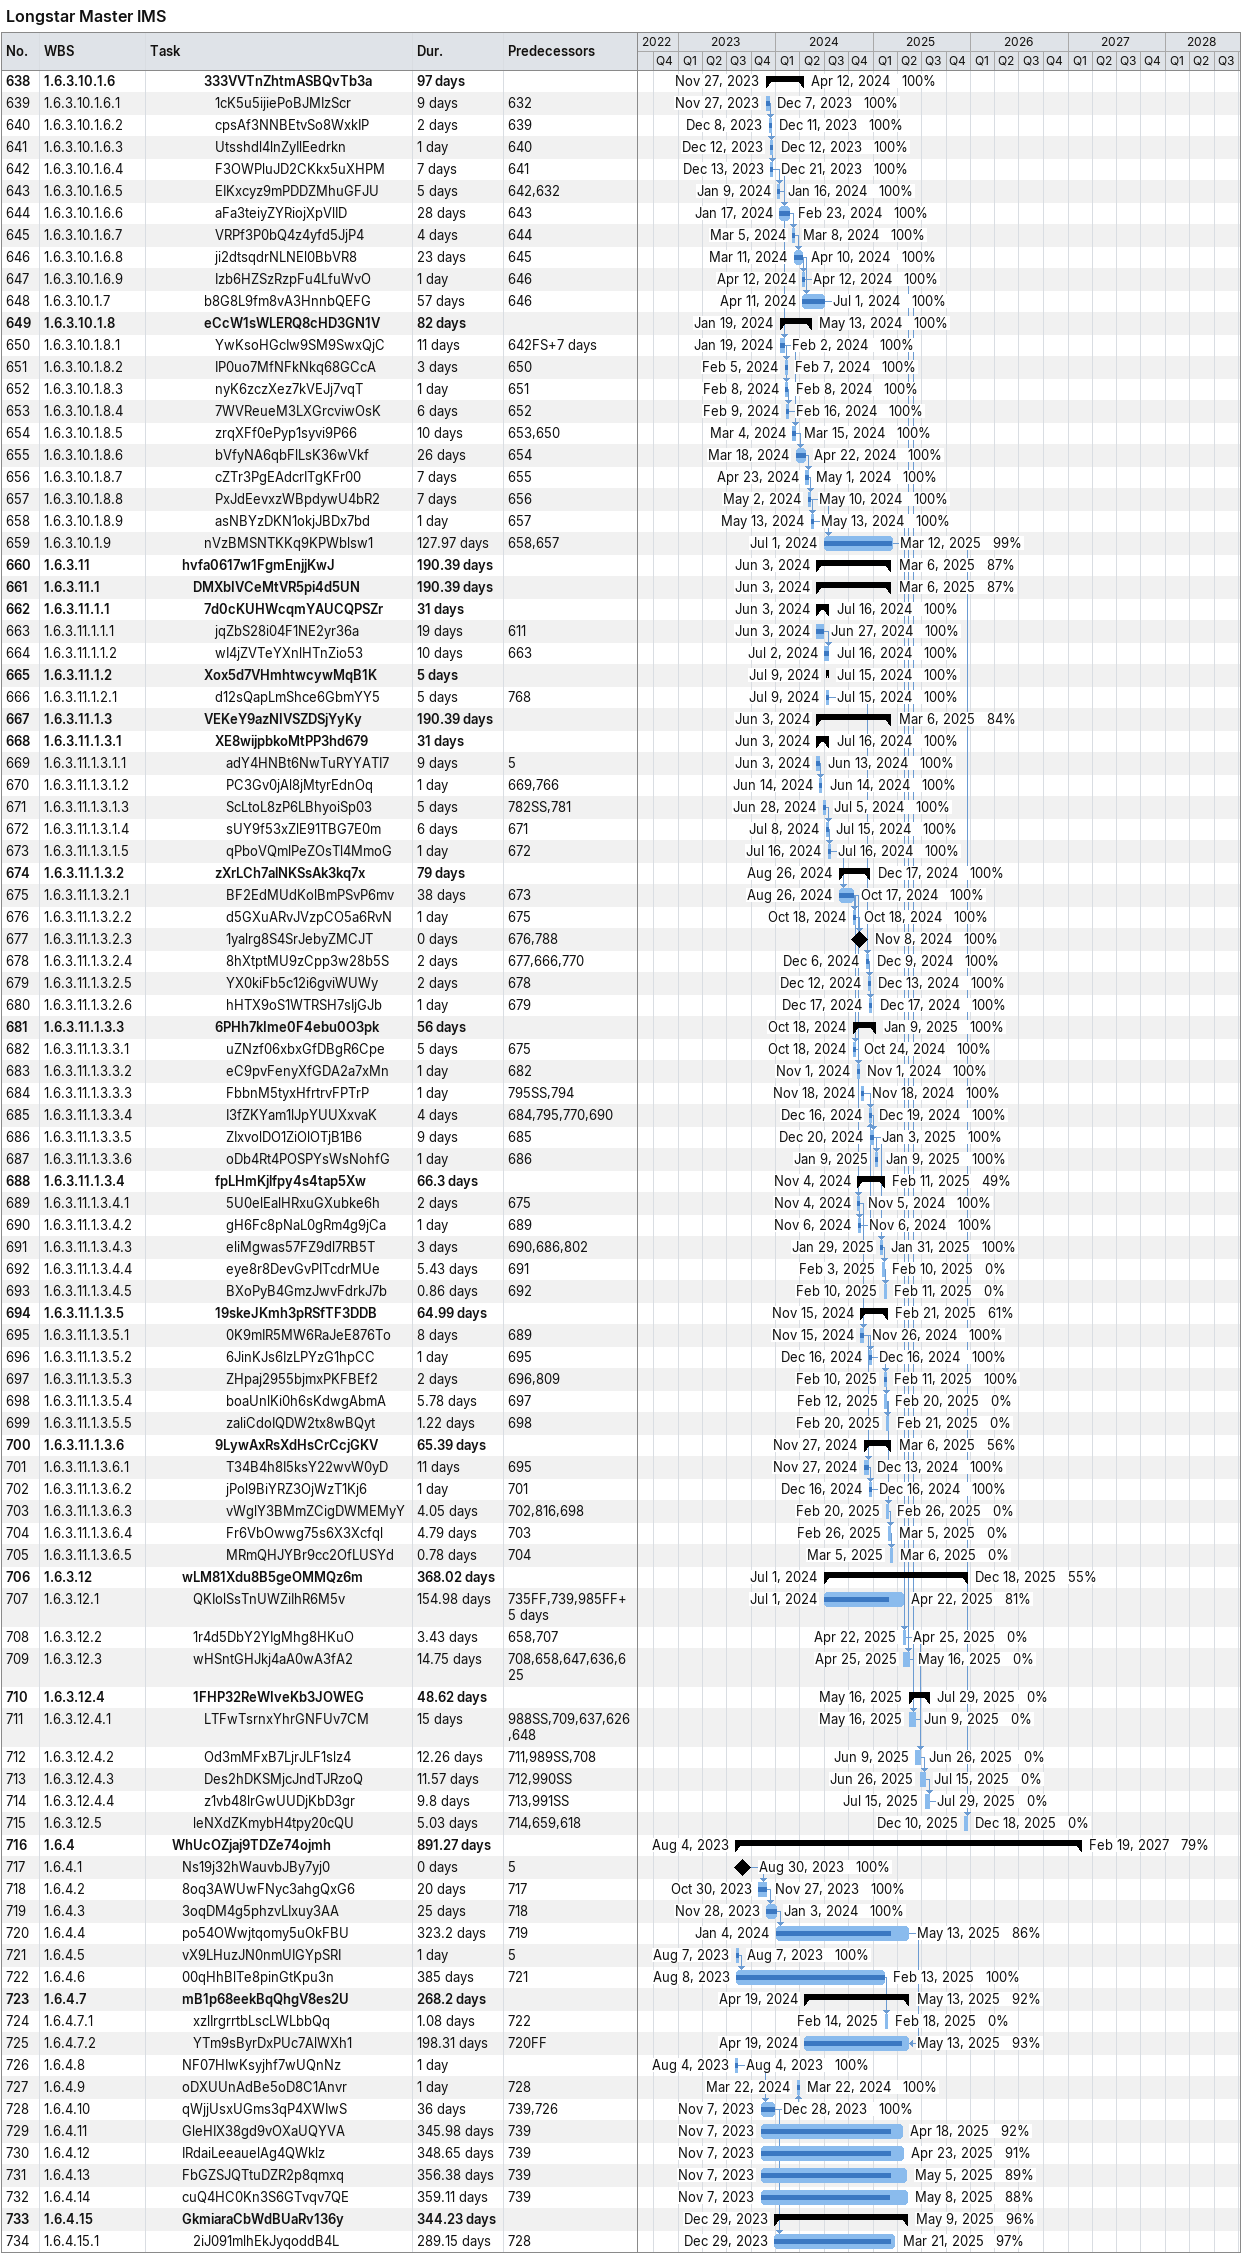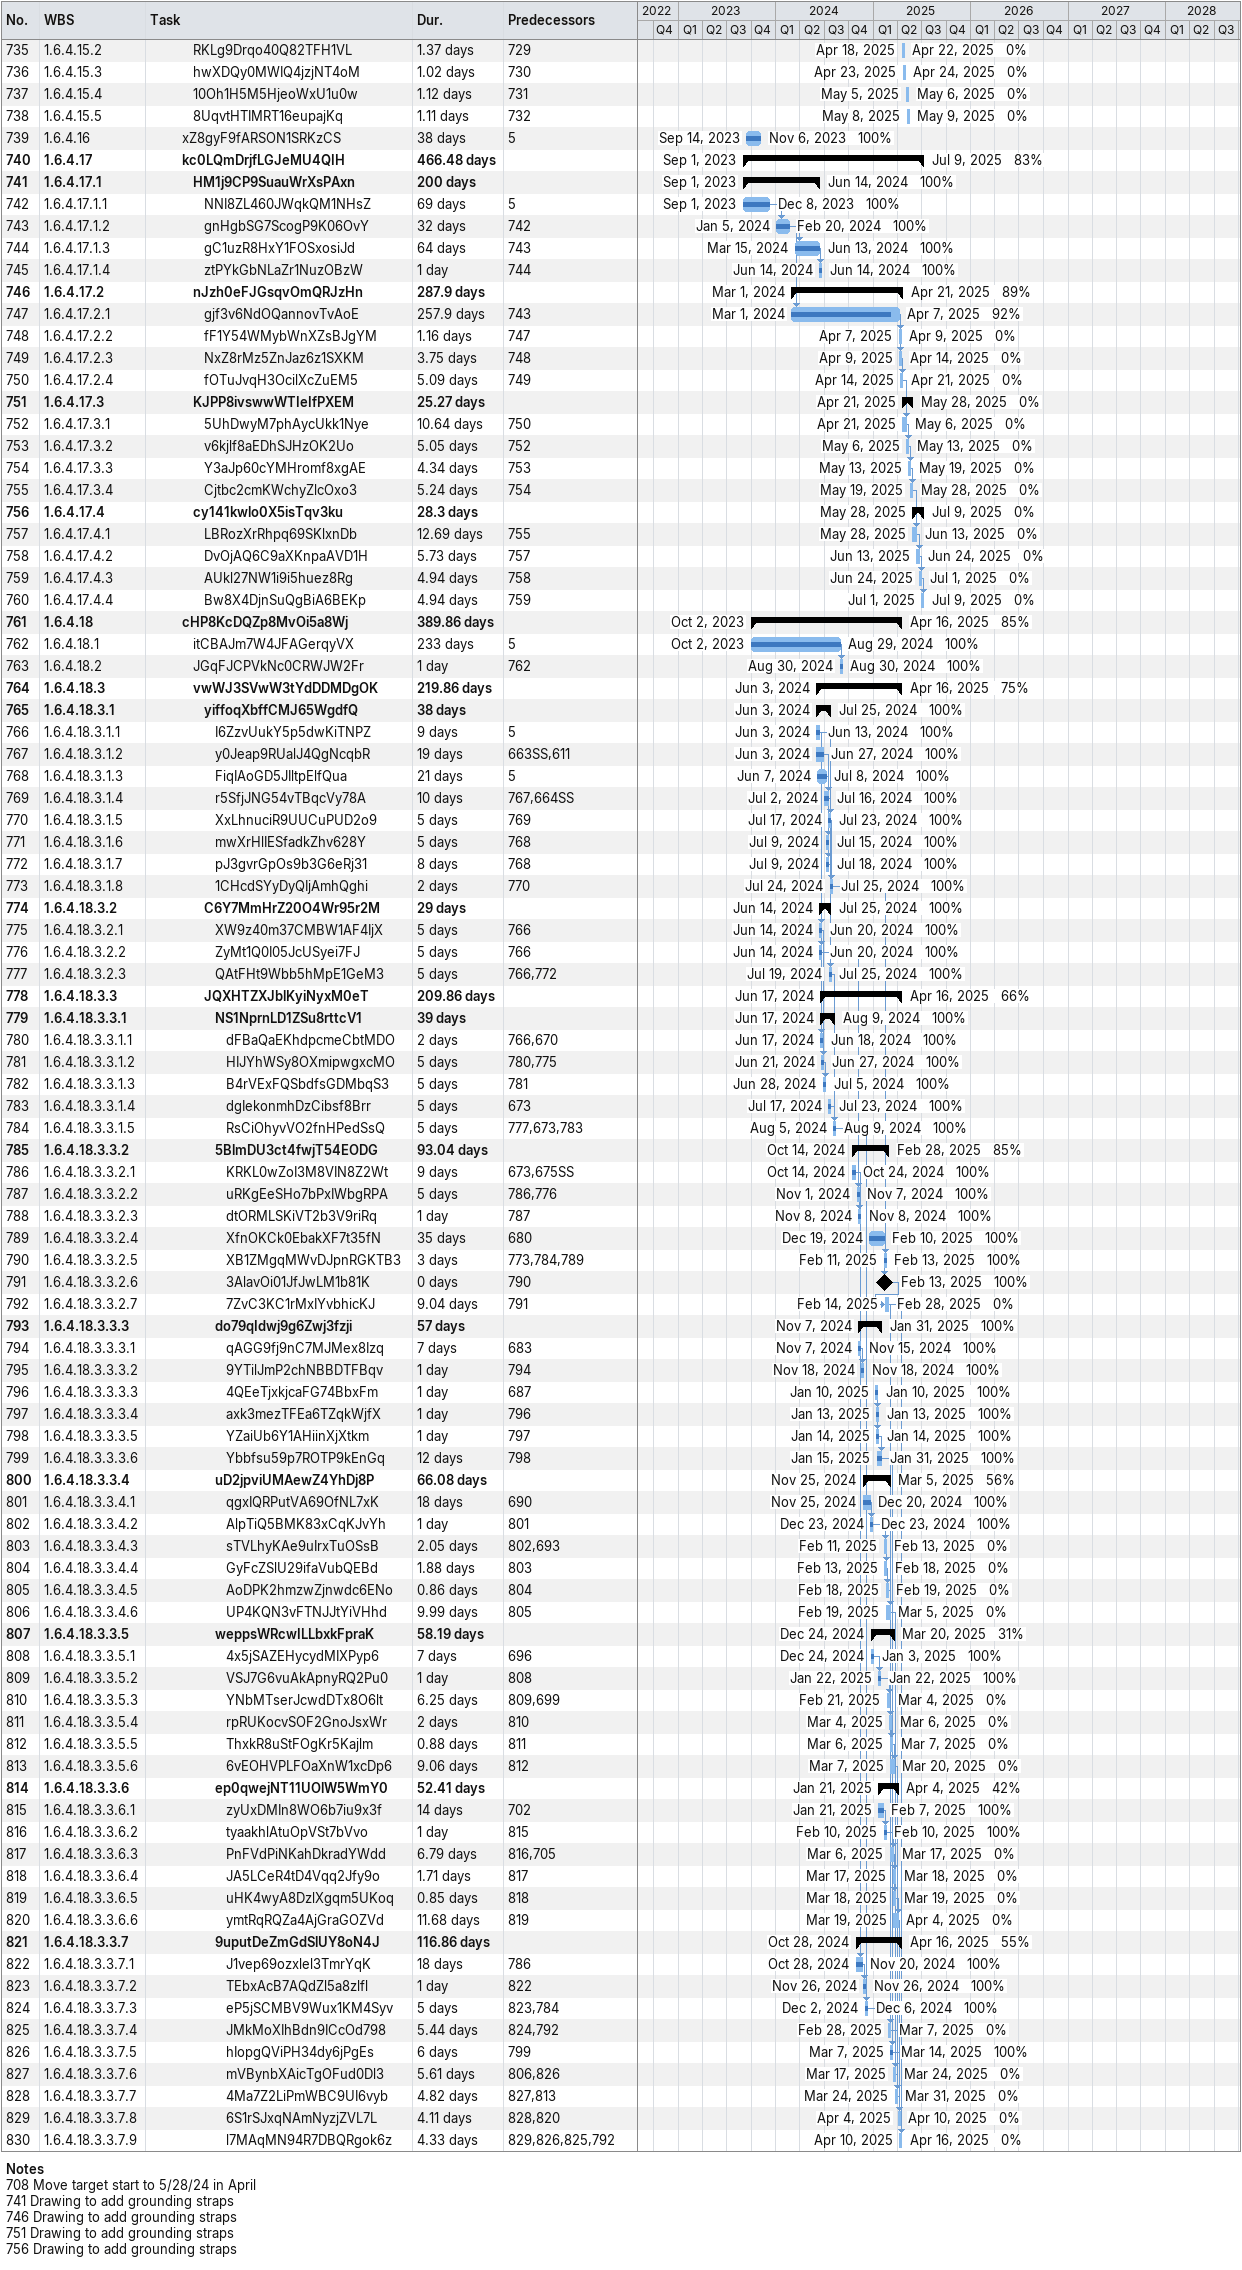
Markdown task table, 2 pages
Longstar Master IMS

| ID | WBS | Task | Duration | Start | Finish | Predecessors | % complete |
|---|---|---|---|---|---|---|---|
| 638 | 1.6.3.10.1.6 | **333VVTnZhtmASBQvTb3a** | 97d | 2023-11-27 | 2024-04-12 |  | 100 |
| 639 | 1.6.3.10.1.6.1 | 1cK5u5ijiePoBJMIzScr | 9d | 2023-11-27 | 2023-12-07 | 632 | 100 |
| 640 | 1.6.3.10.1.6.2 | cpsAf3NNBEtvSo8WxkIP | 2d | 2023-12-08 | 2023-12-11 | 639 | 100 |
| 641 | 1.6.3.10.1.6.3 | Utsshdl4lnZyIlEedrkn | 1d | 2023-12-12 | 2023-12-12 | 640 | 100 |
| 642 | 1.6.3.10.1.6.4 | F3OWPluJD2CKkx5uXHPM | 7d | 2023-12-13 | 2023-12-21 | 641 | 100 |
| 643 | 1.6.3.10.1.6.5 | EIKxcyz9mPDDZMhuGFJU | 5d | 2024-01-09 | 2024-01-16 | 642, 632 | 100 |
| 644 | 1.6.3.10.1.6.6 | aFa3teiyZYRiojXpVlID | 28d | 2024-01-17 | 2024-02-23 | 643 | 100 |
| 645 | 1.6.3.10.1.6.7 | VRPf3P0bQ4z4yfd5JjP4 | 4d | 2024-03-05 | 2024-03-08 | 644 | 100 |
| 646 | 1.6.3.10.1.6.8 | ji2dtsqdrNLNEl0BbVR8 | 23d | 2024-03-11 | 2024-04-10 | 645 | 100 |
| 647 | 1.6.3.10.1.6.9 | Izb6HZSzRzpFu4LfuWvO | 1d | 2024-04-12 | 2024-04-12 | 646 | 100 |
| 648 | 1.6.3.10.1.7 | b8G8L9fm8vA3HnnbQEFG | 57d | 2024-04-11 | 2024-07-01 | 646 | 100 |
| 649 | 1.6.3.10.1.8 | **eCcW1sWLERQ8cHD3GN1V** | 82d | 2024-01-19 | 2024-05-13 |  | 100 |
| 650 | 1.6.3.10.1.8.1 | YwKsoHGcIw9SM9SwxQjC | 11d | 2024-01-19 | 2024-02-02 | 642FS+7d | 100 |
| 651 | 1.6.3.10.1.8.2 | IP0uo7MfNFkNkq68GCcA | 3d | 2024-02-05 | 2024-02-07 | 650 | 100 |
| 652 | 1.6.3.10.1.8.3 | nyK6zczXez7kVEJj7vqT | 1d | 2024-02-08 | 2024-02-08 | 651 | 100 |
| 653 | 1.6.3.10.1.8.4 | 7WVReueM3LXGrcviwOsK | 6d | 2024-02-09 | 2024-02-16 | 652 | 100 |
| 654 | 1.6.3.10.1.8.5 | zrqXFf0ePyp1syvi9P66 | 10d | 2024-03-04 | 2024-03-15 | 653, 650 | 100 |
| 655 | 1.6.3.10.1.8.6 | bVfyNA6qbFlLsK36wVkf | 26d | 2024-03-18 | 2024-04-22 | 654 | 100 |
| 656 | 1.6.3.10.1.8.7 | cZTr3PgEAdcrITgKFr00 | 7d | 2024-04-23 | 2024-05-01 | 655 | 100 |
| 657 | 1.6.3.10.1.8.8 | PxJdEevxzWBpdywU4bR2 | 7d | 2024-05-02 | 2024-05-10 | 656 | 100 |
| 658 | 1.6.3.10.1.8.9 | asNBYzDKN1okjJBDx7bd | 1d | 2024-05-13 | 2024-05-13 | 657 | 100 |
| 659 | 1.6.3.10.1.9 | nVzBMSNTKKq9KPWblsw1 | 127.97d | 2024-07-01 | 2025-03-12 | 658, 657 | 99 |
| 660 | 1.6.3.11 | **hvfa0617w1FgmEnjjKwJ** | 190.39d | 2024-06-03 | 2025-03-06 |  | 87 |
| 661 | 1.6.3.11.1 | **DMXbIVCeMtVR5pi4d5UN** | 190.39d | 2024-06-03 | 2025-03-06 |  | 87 |
| 662 | 1.6.3.11.1.1 | **7d0cKUHWcqmYAUCQPSZr** | 31d | 2024-06-03 | 2024-07-16 |  | 100 |
| 663 | 1.6.3.11.1.1.1 | jqZbS28i04F1NE2yr36a | 19d | 2024-06-03 | 2024-06-27 | 611 | 100 |
| 664 | 1.6.3.11.1.1.2 | wI4jZVTeYXnlHTnZio53 | 10d | 2024-07-02 | 2024-07-16 | 663 | 100 |
| 665 | 1.6.3.11.1.2 | **Xox5d7VHmhtwcywMqB1K** | 5d | 2024-07-09 | 2024-07-15 |  | 100 |
| 666 | 1.6.3.11.1.2.1 | d12sQapLmShce6GbmYY5 | 5d | 2024-07-09 | 2024-07-15 | 768 | 100 |
| 667 | 1.6.3.11.1.3 | **VEKeY9azNIVSZDSjYyKy** | 190.39d | 2024-06-03 | 2025-03-06 |  | 84 |
| 668 | 1.6.3.11.1.3.1 | **XE8wijpbkoMtPP3hd679** | 31d | 2024-06-03 | 2024-07-16 |  | 100 |
| 669 | 1.6.3.11.1.3.1.1 | adY4HNBt6NwTuRYYATI7 | 9d | 2024-06-03 | 2024-06-13 | 5 | 100 |
| 670 | 1.6.3.11.1.3.1.2 | PC3Gv0jAl8jMtyrEdnOq | 1d | 2024-06-14 | 2024-06-14 | 669, 766 | 100 |
| 671 | 1.6.3.11.1.3.1.3 | ScLtoL8zP6LBhyoiSp03 | 5d | 2024-06-28 | 2024-07-05 | 782SS, 781 | 100 |
| 672 | 1.6.3.11.1.3.1.4 | sUY9f53xZlE91TBG7E0m | 6d | 2024-07-08 | 2024-07-15 | 671 | 100 |
| 673 | 1.6.3.11.1.3.1.5 | qPboVQmlPeZOsTl4MmoG | 1d | 2024-07-16 | 2024-07-16 | 672 | 100 |
| 674 | 1.6.3.11.1.3.2 | **zXrLCh7alNKSsAk3kq7x** | 79d | 2024-08-26 | 2024-12-17 |  | 100 |
| 675 | 1.6.3.11.1.3.2.1 | BF2EdMUdKolBmPSvP6mv | 38d | 2024-08-26 | 2024-10-17 | 673 | 100 |
| 676 | 1.6.3.11.1.3.2.2 | d5GXuARvJVzpCO5a6RvN | 1d | 2024-10-18 | 2024-10-18 | 675 | 100 |
| 677 | 1.6.3.11.1.3.2.3 | 1yalrg8S4SrJebyZMCJT | 0d | 2024-11-08 | 2024-11-08 | 676, 788 | 100 |
| 678 | 1.6.3.11.1.3.2.4 | 8hXtptMU9zCpp3w28b5S | 2d | 2024-12-06 | 2024-12-09 | 677, 666, 770 | 100 |
| 679 | 1.6.3.11.1.3.2.5 | YX0kiFb5c12i6gviWUWy | 2d | 2024-12-12 | 2024-12-13 | 678 | 100 |
| 680 | 1.6.3.11.1.3.2.6 | hHTX9oS1WTRSH7sIjGJb | 1d | 2024-12-17 | 2024-12-17 | 679 | 100 |
| 681 | 1.6.3.11.1.3.3 | **6PHh7kIme0F4ebu0O3pk** | 56d | 2024-10-18 | 2025-01-09 |  | 100 |
| 682 | 1.6.3.11.1.3.3.1 | uZNzf06xbxGfDBgR6Cpe | 5d | 2024-10-18 | 2024-10-24 | 675 | 100 |
| 683 | 1.6.3.11.1.3.3.2 | eC9pvFenyXfGDA2a7xMn | 1d | 2024-11-01 | 2024-11-01 | 682 | 100 |
| 684 | 1.6.3.11.1.3.3.3 | FbbnM5tyxHfrtrvFPTrP | 1d | 2024-11-18 | 2024-11-18 | 795SS, 794 | 100 |
| 685 | 1.6.3.11.1.3.3.4 | I3fZKYam1lJpYUUXxvaK | 4d | 2024-12-16 | 2024-12-19 | 684, 795, 770, 690 | 100 |
| 686 | 1.6.3.11.1.3.3.5 | ZIxvolDO1ZiOlOTjB1B6 | 9d | 2024-12-20 | 2025-01-03 | 685 | 100 |
| 687 | 1.6.3.11.1.3.3.6 | oDb4Rt4POSPYsWsNohfG | 1d | 2025-01-09 | 2025-01-09 | 686 | 100 |
| 688 | 1.6.3.11.1.3.4 | **fpLHmKjlfpy4s4tap5Xw** | 66.3d | 2024-11-04 | 2025-02-11 |  | 49 |
| 689 | 1.6.3.11.1.3.4.1 | 5U0elEalHRxuGXubke6h | 2d | 2024-11-04 | 2024-11-05 | 675 | 100 |
| 690 | 1.6.3.11.1.3.4.2 | gH6Fc8pNaL0gRm4g9jCa | 1d | 2024-11-06 | 2024-11-06 | 689 | 100 |
| 691 | 1.6.3.11.1.3.4.3 | eliMgwas57FZ9dl7RB5T | 3d | 2025-01-29 | 2025-01-31 | 690, 686, 802 | 100 |
| 692 | 1.6.3.11.1.3.4.4 | eye8r8DevGvPITcdrMUe | 5.43d | 2025-02-03 | 2025-02-10 | 691 | 0 |
| 693 | 1.6.3.11.1.3.4.5 | BXoPyB4GmzJwvFdrkJ7b | 0.86d | 2025-02-10 | 2025-02-11 | 692 | 0 |
| 694 | 1.6.3.11.1.3.5 | **19skeJKmh3pRSfTF3DDB** | 64.99d | 2024-11-15 | 2025-02-21 |  | 61 |
| 695 | 1.6.3.11.1.3.5.1 | 0K9mIR5MW6RaJeE876To | 8d | 2024-11-15 | 2024-11-26 | 689 | 100 |
| 696 | 1.6.3.11.1.3.5.2 | 6JinKJs6IzLPYzG1hpCC | 1d | 2024-12-16 | 2024-12-16 | 695 | 100 |
| 697 | 1.6.3.11.1.3.5.3 | ZHpaj2955bjmxPKFBEf2 | 2d | 2025-02-10 | 2025-02-11 | 696, 809 | 100 |
| 698 | 1.6.3.11.1.3.5.4 | boaUnlKi0h6sKdwgAbmA | 5.78d | 2025-02-12 | 2025-02-20 | 697 | 0 |
| 699 | 1.6.3.11.1.3.5.5 | zaliCdoIQDW2tx8wBQyt | 1.22d | 2025-02-20 | 2025-02-21 | 698 | 0 |
| 700 | 1.6.3.11.1.3.6 | **9LywAxRsXdHsCrCcjGKV** | 65.39d | 2024-11-27 | 2025-03-06 |  | 56 |
| 701 | 1.6.3.11.1.3.6.1 | T34B4h8I5ksY22wvW0yD | 11d | 2024-11-27 | 2024-12-13 | 695 | 100 |
| 702 | 1.6.3.11.1.3.6.2 | jPol9BiYRZ3OjWzT1Kj6 | 1d | 2024-12-16 | 2024-12-16 | 701 | 100 |
| 703 | 1.6.3.11.1.3.6.3 | vWglY3BMmZCigDWMEMyY | 4.05d | 2025-02-20 | 2025-02-26 | 702, 816, 698 | 0 |
| 704 | 1.6.3.11.1.3.6.4 | Fr6VbOwwg75s6X3Xcfql | 4.79d | 2025-02-26 | 2025-03-05 | 703 | 0 |
| 705 | 1.6.3.11.1.3.6.5 | MRmQHJYBr9cc2OfLUSYd | 0.78d | 2025-03-05 | 2025-03-06 | 704 | 0 |
| 706 | 1.6.3.12 | **wLM81Xdu8B5geOMMQz6m** | 368.02d | 2024-07-01 | 2025-12-18 |  | 55 |
| 707 | 1.6.3.12.1 | QKIolSsTnUWZiIhR6M5v | 154.98d | 2024-07-01 | 2025-04-22 | 735FF, 739, 985FF+5d | 81 |
| 708 | 1.6.3.12.2 | 1r4d5DbY2YIgMhg8HKuO | 3.43d | 2025-04-22 | 2025-04-25 | 658, 707 | 0 |
| 709 | 1.6.3.12.3 | wHSntGHJkj4aA0wA3fA2 | 14.75d | 2025-04-25 | 2025-05-16 | 708, 658, 647, 636, 625 | 0 |
| 710 | 1.6.3.12.4 | **1FHP32ReWIveKb3JOWEG** | 48.62d | 2025-05-16 | 2025-07-29 |  | 0 |
| 711 | 1.6.3.12.4.1 | LTFwTsrnxYhrGNFUv7CM | 15d | 2025-05-16 | 2025-06-09 | 988SS, 709, 637, 626, 648 | 0 |
| 712 | 1.6.3.12.4.2 | Od3mMFxB7LjrJLF1slz4 | 12.26d | 2025-06-09 | 2025-06-26 | 711, 989SS, 708 | 0 |
| 713 | 1.6.3.12.4.3 | Des2hDKSMjcJndTJRzoQ | 11.57d | 2025-06-26 | 2025-07-15 | 712, 990SS | 0 |
| 714 | 1.6.3.12.4.4 | z1vb48lrGwUUDjKbD3gr | 9.8d | 2025-07-15 | 2025-07-29 | 713, 991SS | 0 |
| 715 | 1.6.3.12.5 | leNXdZKmybH4tpy20cQU | 5.03d | 2025-12-10 | 2025-12-18 | 714, 659, 618 | 0 |
| 716 | 1.6.4 | **WhUcOZjaj9TDZe74ojmh** | 891.27d | 2023-08-04 | 2027-02-19 |  | 79 |
| 717 | 1.6.4.1 | Ns19j32hWauvbJBy7yj0 | 0d | 2023-08-30 | 2023-08-30 | 5 | 100 |
| 718 | 1.6.4.2 | 8oq3AWUwFNyc3ahgQxG6 | 20d | 2023-10-30 | 2023-11-27 | 717 | 100 |
| 719 | 1.6.4.3 | 3oqDM4g5phzvLIxuy3AA | 25d | 2023-11-28 | 2024-01-03 | 718 | 100 |
| 720 | 1.6.4.4 | po54OWwjtqomy5uOkFBU | 323.2d | 2024-01-04 | 2025-05-13 | 719 | 86 |
| 721 | 1.6.4.5 | vX9LHuzJN0nmUIGYpSRI | 1d | 2023-08-07 | 2023-08-07 | 5 | 100 |
| 722 | 1.6.4.6 | 00qHhBlTe8pinGtKpu3n | 385d | 2023-08-08 | 2025-02-13 | 721 | 100 |
| 723 | 1.6.4.7 | **mB1p68eekBqQhgV8es2U** | 268.2d | 2024-04-19 | 2025-05-13 |  | 92 |
| 724 | 1.6.4.7.1 | xzlIrgrrtbLscLWLbbQq | 1.08d | 2025-02-14 | 2025-02-18 | 722 | 0 |
| 725 | 1.6.4.7.2 | YTm9sByrDxPUc7AlWXh1 | 198.31d | 2024-04-19 | 2025-05-13 | 720FF | 93 |
| 726 | 1.6.4.8 | NF07HIwKsyjhf7wUQnNz | 1d | 2023-08-04 | 2023-08-04 |  | 100 |
| 727 | 1.6.4.9 | oDXUUnAdBe5oD8C1Anvr | 1d | 2024-03-22 | 2024-03-22 | 728 | 100 |
| 728 | 1.6.4.10 | qWjjUsxUGms3qP4XWIwS | 36d | 2023-11-07 | 2023-12-28 | 739, 726 | 100 |
| 729 | 1.6.4.11 | GleHIX38gd9vOXaUQYVA | 345.98d | 2023-11-07 | 2025-04-18 | 739 | 92 |
| 730 | 1.6.4.12 | IRdaiLeeauelAg4QWklz | 348.65d | 2023-11-07 | 2025-04-23 | 739 | 91 |
| 731 | 1.6.4.13 | FbGZSJQTtuDZR2p8qmxq | 356.38d | 2023-11-07 | 2025-05-05 | 739 | 89 |
| 732 | 1.6.4.14 | cuQ4HC0Kn3S6GTvqv7QE | 359.11d | 2023-11-07 | 2025-05-08 | 739 | 88 |
| 733 | 1.6.4.15 | **GkmiaraCbWdBUaRv136y** | 344.23d | 2023-12-29 | 2025-05-09 |  | 96 |
| 734 | 1.6.4.15.1 | 2iJ091mlhEkJyqoddB4L | 289.15d | 2023-12-29 | 2025-03-21 | 728 | 97 |
| 735 | 1.6.4.15.2 | RKLg9Drqo40Q82TFH1VL | 1.37d | 2025-04-18 | 2025-04-22 | 729 | 0 |
| 736 | 1.6.4.15.3 | hwXDQy0MWIQ4jzjNT4oM | 1.02d | 2025-04-23 | 2025-04-24 | 730 | 0 |
| 737 | 1.6.4.15.4 | 10Oh1H5M5HjeoWxU1u0w | 1.12d | 2025-05-05 | 2025-05-06 | 731 | 0 |
| 738 | 1.6.4.15.5 | 8UqvtHTIMRT16eupajKq | 1.11d | 2025-05-08 | 2025-05-09 | 732 | 0 |
| 739 | 1.6.4.16 | xZ8gyF9fARSON1SRKzCS | 38d | 2023-09-14 | 2023-11-06 | 5 | 100 |
| 740 | 1.6.4.17 | **kc0LQmDrjfLGJeMU4QIH** | 466.48d | 2023-09-01 | 2025-07-09 |  | 83 |
| 741 | 1.6.4.17.1 | **HM1j9CP9SuauWrXsPAxn** | 200d | 2023-09-01 | 2024-06-14 |  | 100 |
| 742 | 1.6.4.17.1.1 | NNI8ZL460JWqkQM1NHsZ | 69d | 2023-09-01 | 2023-12-08 | 5 | 100 |
| 743 | 1.6.4.17.1.2 | gnHgbSG7ScogP9K06OvY | 32d | 2024-01-05 | 2024-02-20 | 742 | 100 |
| 744 | 1.6.4.17.1.3 | gC1uzR8HxY1FOSxosiJd | 64d | 2024-03-15 | 2024-06-13 | 743 | 100 |
| 745 | 1.6.4.17.1.4 | ztPYkGbNLaZr1NuzOBzW | 1d | 2024-06-14 | 2024-06-14 | 744 | 100 |
| 746 | 1.6.4.17.2 | **nJzh0eFJGsqvOmQRJzHn** | 287.9d | 2024-03-01 | 2025-04-21 |  | 89 |
| 747 | 1.6.4.17.2.1 | gjf3v6NdOQannovTvAoE | 257.9d | 2024-03-01 | 2025-04-07 | 743 | 92 |
| 748 | 1.6.4.17.2.2 | fF1Y54WMybWnXZsBJgYM | 1.16d | 2025-04-07 | 2025-04-09 | 747 | 0 |
| 749 | 1.6.4.17.2.3 | NxZ8rMz5ZnJaz6z1SXKM | 3.75d | 2025-04-09 | 2025-04-14 | 748 | 0 |
| 750 | 1.6.4.17.2.4 | fOTuJvqH3OcilXcZuEM5 | 5.09d | 2025-04-14 | 2025-04-21 | 749 | 0 |
| 751 | 1.6.4.17.3 | **KJPP8ivswwWTIeIfPXEM** | 25.27d | 2025-04-21 | 2025-05-28 |  | 0 |
| 752 | 1.6.4.17.3.1 | 5UhDwyM7phAycUkk1Nye | 10.64d | 2025-04-21 | 2025-05-06 | 750 | 0 |
| 753 | 1.6.4.17.3.2 | v6kjlf8aEDhSJHzOK2Uo | 5.05d | 2025-05-06 | 2025-05-13 | 752 | 0 |
| 754 | 1.6.4.17.3.3 | Y3aJp60cYMHromf8xgAE | 4.34d | 2025-05-13 | 2025-05-19 | 753 | 0 |
| 755 | 1.6.4.17.3.4 | Cjtbc2cmKWchyZlcOxo3 | 5.24d | 2025-05-19 | 2025-05-28 | 754 | 0 |
| 756 | 1.6.4.17.4 | **cy141kwlo0X5isTqv3ku** | 28.3d | 2025-05-28 | 2025-07-09 |  | 0 |
| 757 | 1.6.4.17.4.1 | LBRozXrRhpq69SKlxnDb | 12.69d | 2025-05-28 | 2025-06-13 | 755 | 0 |
| 758 | 1.6.4.17.4.2 | DvOjAQ6C9aXKnpaAVD1H | 5.73d | 2025-06-13 | 2025-06-24 | 757 | 0 |
| 759 | 1.6.4.17.4.3 | AUkl27NW1i9i5huez8Rg | 4.94d | 2025-06-24 | 2025-07-01 | 758 | 0 |
| 760 | 1.6.4.17.4.4 | Bw8X4DjnSuQgBiA6BEKp | 4.94d | 2025-07-01 | 2025-07-09 | 759 | 0 |
| 761 | 1.6.4.18 | **cHP8KcDQZp8MvOi5a8Wj** | 389.86d | 2023-10-02 | 2025-04-16 |  | 85 |
| 762 | 1.6.4.18.1 | itCBAJm7W4JFAGerqyVX | 233d | 2023-10-02 | 2024-08-29 | 5 | 100 |
| 763 | 1.6.4.18.2 | JGqFJCPVkNc0CRWJW2Fr | 1d | 2024-08-30 | 2024-08-30 | 762 | 100 |
| 764 | 1.6.4.18.3 | **vwWJ3SVwW3tYdDDMDgOK** | 219.86d | 2024-06-03 | 2025-04-16 |  | 75 |
| 765 | 1.6.4.18.3.1 | **yiffoqXbffCMJ65WgdfQ** | 38d | 2024-06-03 | 2024-07-25 |  | 100 |
| 766 | 1.6.4.18.3.1.1 | I6ZzvUukY5p5dwKiTNPZ | 9d | 2024-06-03 | 2024-06-13 | 5 | 100 |
| 767 | 1.6.4.18.3.1.2 | y0Jeap9RUalJ4QgNcqbR | 19d | 2024-06-03 | 2024-06-27 | 663SS, 611 | 100 |
| 768 | 1.6.4.18.3.1.3 | FiqIAoGD5JIltpElfQua | 21d | 2024-06-07 | 2024-07-08 | 5 | 100 |
| 769 | 1.6.4.18.3.1.4 | r5SfjJNG54vTBqcVy78A | 10d | 2024-07-02 | 2024-07-16 | 767, 664SS | 100 |
| 770 | 1.6.4.18.3.1.5 | XxLhnuciR9UUCuPUD2o9 | 5d | 2024-07-17 | 2024-07-23 | 769 | 100 |
| 771 | 1.6.4.18.3.1.6 | mwXrHlIESfadkZhv628Y | 5d | 2024-07-09 | 2024-07-15 | 768 | 100 |
| 772 | 1.6.4.18.3.1.7 | pJ3gvrGpOs9b3G6eRj31 | 8d | 2024-07-09 | 2024-07-18 | 768 | 100 |
| 773 | 1.6.4.18.3.1.8 | 1CHcdSYyDyQIjAmhQghi | 2d | 2024-07-24 | 2024-07-25 | 770 | 100 |
| 774 | 1.6.4.18.3.2 | **C6Y7MmHrZ20O4Wr95r2M** | 29d | 2024-06-14 | 2024-07-25 |  | 100 |
| 775 | 1.6.4.18.3.2.1 | XW9z40m37CMBW1AF4IjX | 5d | 2024-06-14 | 2024-06-20 | 766 | 100 |
| 776 | 1.6.4.18.3.2.2 | ZyMt1Q0I05JcUSyei7FJ | 5d | 2024-06-14 | 2024-06-20 | 766 | 100 |
| 777 | 1.6.4.18.3.2.3 | QAtFHt9Wbb5hMpE1GeM3 | 5d | 2024-07-19 | 2024-07-25 | 766, 772 | 100 |
| 778 | 1.6.4.18.3.3 | **JQXHTZXJblKyiNyxM0eT** | 209.86d | 2024-06-17 | 2025-04-16 |  | 66 |
| 779 | 1.6.4.18.3.3.1 | **NS1NprnLD1ZSu8rttcV1** | 39d | 2024-06-17 | 2024-08-09 |  | 100 |
| 780 | 1.6.4.18.3.3.1.1 | dFBaQaEKhdpcmeCbtMDO | 2d | 2024-06-17 | 2024-06-18 | 766, 670 | 100 |
| 781 | 1.6.4.18.3.3.1.2 | HIJYhWSy8OXmipwgxcMO | 5d | 2024-06-21 | 2024-06-27 | 780, 775 | 100 |
| 782 | 1.6.4.18.3.3.1.3 | B4rVExFQSbdfsGDMbqS3 | 5d | 2024-06-28 | 2024-07-05 | 781 | 100 |
| 783 | 1.6.4.18.3.3.1.4 | dgIekonmhDzCibsf8Brr | 5d | 2024-07-17 | 2024-07-23 | 673 | 100 |
| 784 | 1.6.4.18.3.3.1.5 | RsCiOhyvVO2fnHPedSsQ | 5d | 2024-08-05 | 2024-08-09 | 777, 673, 783 | 100 |
| 785 | 1.6.4.18.3.3.2 | **5BlmDU3ct4fwjT54EODG** | 93.04d | 2024-10-14 | 2025-02-28 |  | 85 |
| 786 | 1.6.4.18.3.3.2.1 | KRKL0wZoI3M8VIN8Z2Wt | 9d | 2024-10-14 | 2024-10-24 | 673, 675SS | 100 |
| 787 | 1.6.4.18.3.3.2.2 | uRKgEeSHo7bPxIWbgRPA | 5d | 2024-11-01 | 2024-11-07 | 786, 776 | 100 |
| 788 | 1.6.4.18.3.3.2.3 | dtORMLSKiVT2b3V9riRq | 1d | 2024-11-08 | 2024-11-08 | 787 | 100 |
| 789 | 1.6.4.18.3.3.2.4 | XfnOKCk0EbakXF7t35fN | 35d | 2024-12-19 | 2025-02-10 | 680 | 100 |
| 790 | 1.6.4.18.3.3.2.5 | XB1ZMgqMWvDJpnRGKTB3 | 3d | 2025-02-11 | 2025-02-13 | 773, 784, 789 | 100 |
| 791 | 1.6.4.18.3.3.2.6 | 3AlavOi01JfJwLM1b81K | 0d | 2025-02-13 | 2025-02-13 | 790 | 100 |
| 792 | 1.6.4.18.3.3.2.7 | 7ZvC3KC1rMxIYvbhicKJ | 9.04d | 2025-02-14 | 2025-02-28 | 791 | 0 |
| 793 | 1.6.4.18.3.3.3 | **do79qIdwj9g6Zwj3fzji** | 57d | 2024-11-07 | 2025-01-31 |  | 100 |
| 794 | 1.6.4.18.3.3.3.1 | qAGG9fj9nC7MJMex8Izq | 7d | 2024-11-07 | 2024-11-15 | 683 | 100 |
| 795 | 1.6.4.18.3.3.3.2 | 9YTilJmP2chNBBDTFBqv | 1d | 2024-11-18 | 2024-11-18 | 794 | 100 |
| 796 | 1.6.4.18.3.3.3.3 | 4QEeTjxkjcaFG74BbxFm | 1d | 2025-01-10 | 2025-01-10 | 687 | 100 |
| 797 | 1.6.4.18.3.3.3.4 | axk3mezTFEa6TZqkWjfX | 1d | 2025-01-13 | 2025-01-13 | 796 | 100 |
| 798 | 1.6.4.18.3.3.3.5 | YZaiUb6Y1AHiinXjXtkm | 1d | 2025-01-14 | 2025-01-14 | 797 | 100 |
| 799 | 1.6.4.18.3.3.3.6 | Ybbfsu59p7ROTP9kEnGq | 12d | 2025-01-15 | 2025-01-31 | 798 | 100 |
| 800 | 1.6.4.18.3.3.4 | **uD2jpviUMAewZ4YhDj8P** | 66.08d | 2024-11-25 | 2025-03-05 |  | 56 |
| 801 | 1.6.4.18.3.3.4.1 | qgxIQRPutVA69OfNL7xK | 18d | 2024-11-25 | 2024-12-20 | 690 | 100 |
| 802 | 1.6.4.18.3.3.4.2 | AlpTiQ5BMK83xCqKJvYh | 1d | 2024-12-23 | 2024-12-23 | 801 | 100 |
| 803 | 1.6.4.18.3.3.4.3 | sTVLhyKAe9uIrxTuOSsB | 2.05d | 2025-02-11 | 2025-02-13 | 802, 693 | 0 |
| 804 | 1.6.4.18.3.3.4.4 | GyFcZSlU29ifaVubQEBd | 1.88d | 2025-02-13 | 2025-02-18 | 803 | 0 |
| 805 | 1.6.4.18.3.3.4.5 | AoDPK2hmzwZjnwdc6ENo | 0.86d | 2025-02-18 | 2025-02-19 | 804 | 0 |
| 806 | 1.6.4.18.3.3.4.6 | UP4KQN3vFTNJJtYiVHhd | 9.99d | 2025-02-19 | 2025-03-05 | 805 | 0 |
| 807 | 1.6.4.18.3.3.5 | **weppsWRcwILLbxkFpraK** | 58.19d | 2024-12-24 | 2025-03-20 |  | 31 |
| 808 | 1.6.4.18.3.3.5.1 | 4x5jSAZEHycydMIXPyp6 | 7d | 2024-12-24 | 2025-01-03 | 696 | 100 |
| 809 | 1.6.4.18.3.3.5.2 | VSJ7G6vuAkApnyRQ2Pu0 | 1d | 2025-01-22 | 2025-01-22 | 808 | 100 |
| 810 | 1.6.4.18.3.3.5.3 | YNbMTserJcwdDTx8O6lt | 6.25d | 2025-02-21 | 2025-03-04 | 809, 699 | 0 |
| 811 | 1.6.4.18.3.3.5.4 | rpRUKocvSOF2GnoJsxWr | 2d | 2025-03-04 | 2025-03-06 | 810 | 0 |
| 812 | 1.6.4.18.3.3.5.5 | ThxkR8uStFOgKr5Kajlm | 0.88d | 2025-03-06 | 2025-03-07 | 811 | 0 |
| 813 | 1.6.4.18.3.3.5.6 | 6vEOHVPLFOaXnW1xcDp6 | 9.06d | 2025-03-07 | 2025-03-20 | 812 | 0 |
| 814 | 1.6.4.18.3.3.6 | **ep0qwejNT11UOlW5WmY0** | 52.41d | 2025-01-21 | 2025-04-04 |  | 42 |
| 815 | 1.6.4.18.3.3.6.1 | zyUxDMIn8WO6b7iu9x3f | 14d | 2025-01-21 | 2025-02-07 | 702 | 100 |
| 816 | 1.6.4.18.3.3.6.2 | tyaakhlAtuOpVSt7bVvo | 1d | 2025-02-10 | 2025-02-10 | 815 | 100 |
| 817 | 1.6.4.18.3.3.6.3 | PnFVdPiNKahDkradYWdd | 6.79d | 2025-03-06 | 2025-03-17 | 816, 705 | 0 |
| 818 | 1.6.4.18.3.3.6.4 | JA5LCeR4tD4Vqq2Jfy9o | 1.71d | 2025-03-17 | 2025-03-18 | 817 | 0 |
| 819 | 1.6.4.18.3.3.6.5 | uHK4wyA8DzlXgqm5UKoq | 0.85d | 2025-03-18 | 2025-03-19 | 818 | 0 |
| 820 | 1.6.4.18.3.3.6.6 | ymtRqRQZa4AjGraGOZVd | 11.68d | 2025-03-19 | 2025-04-04 | 819 | 0 |
| 821 | 1.6.4.18.3.3.7 | **9uputDeZmGdSlUY8oN4J** | 116.86d | 2024-10-28 | 2025-04-16 |  | 55 |
| 822 | 1.6.4.18.3.3.7.1 | J1vep69ozxlel3TmrYqK | 18d | 2024-10-28 | 2024-11-20 | 786 | 100 |
| 823 | 1.6.4.18.3.3.7.2 | TEbxAcB7AQdZl5a8zlfl | 1d | 2024-11-26 | 2024-11-26 | 822 | 100 |
| 824 | 1.6.4.18.3.3.7.3 | eP5jSCMBV9Wux1KM4Syv | 5d | 2024-12-02 | 2024-12-06 | 823, 784 | 100 |
| 825 | 1.6.4.18.3.3.7.4 | JMkMoXIhBdn9ICcOd798 | 5.44d | 2025-02-28 | 2025-03-07 | 824, 792 | 0 |
| 826 | 1.6.4.18.3.3.7.5 | hIopgQViPH34dy6jPgEs | 6d | 2025-03-07 | 2025-03-14 | 799 | 100 |
| 827 | 1.6.4.18.3.3.7.6 | mVBynbXAicTgOFud0Dl3 | 5.61d | 2025-03-17 | 2025-03-24 | 806, 826 | 0 |
| 828 | 1.6.4.18.3.3.7.7 | 4Ma7Z2LiPmWBC9UI6vyb | 4.82d | 2025-03-24 | 2025-03-31 | 827, 813 | 0 |
| 829 | 1.6.4.18.3.3.7.8 | 6S1rSJxqNAmNyzjZVL7L | 4.11d | 2025-04-04 | 2025-04-10 | 828, 820 | 0 |
| 830 | 1.6.4.18.3.3.7.9 | l7MAqMN94R7DBQRgok6z | 4.33d | 2025-04-10 | 2025-04-16 | 829, 826, 825, 792 | 0 |

Notes
- 708: Move target start to 5/28/24 in April
- 741: Drawing to add grounding straps
- 746: Drawing to add grounding straps
- 751: Drawing to add grounding straps
- 756: Drawing to add grounding straps
